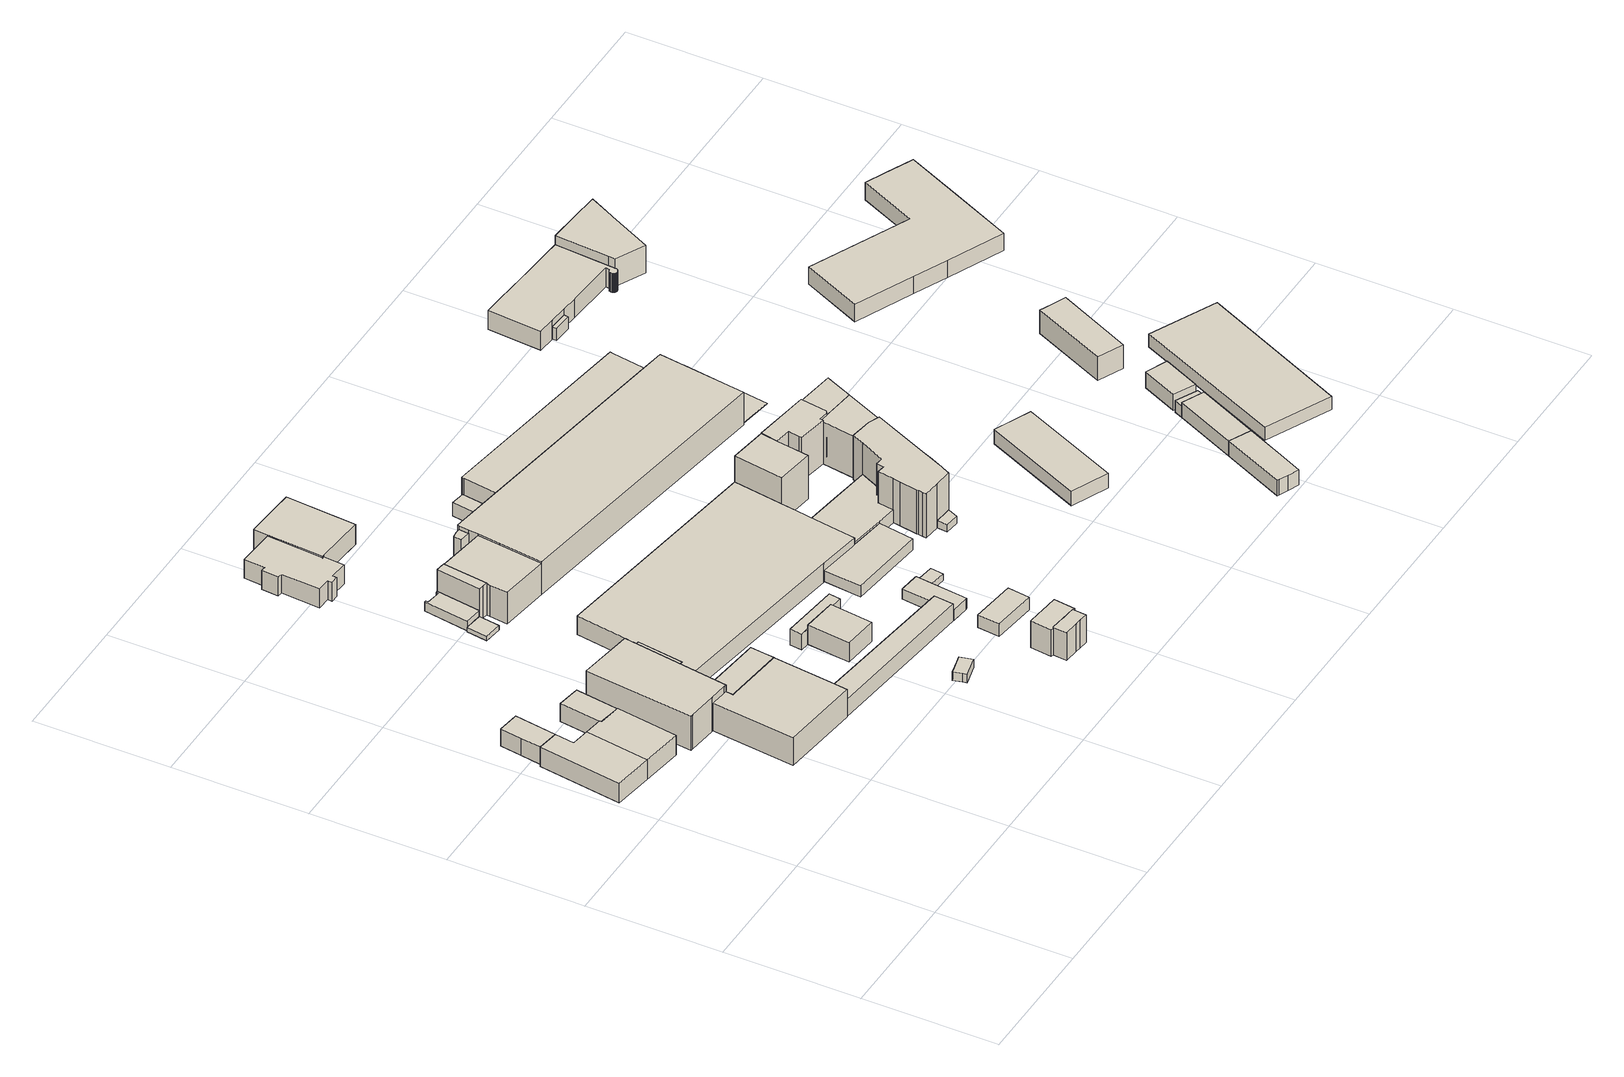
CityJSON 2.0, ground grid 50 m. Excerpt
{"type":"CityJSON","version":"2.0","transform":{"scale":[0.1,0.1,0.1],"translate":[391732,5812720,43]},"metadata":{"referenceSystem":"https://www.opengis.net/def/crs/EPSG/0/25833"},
"CityObjects":{
"building1":{"type":"Building","attributes":{"Gemeindeschluessel":"11000007","function":"31001_2111"},"address":[{"country":"Germany","locality":"Berlin","thoroughfareNumber":"20","thoroughfareName":"Industriestraße"}],"children":["building1-1","building1-2"]},
"building1-1":{"type":"BuildingPart","attributes":{"BezugspunktDach":"2200","measuredHeight":7.08,"storeysAboveGround":2},"parents":["building1"],"geometry":[{"type":"Solid","lod":"1","boundaries":[[[[0,1,2,3,4]],[[5,6,7,8,9]],[[5,9,4,3]],[[6,5,3,2]],[[7,6,2,1]],[[8,7,1,0]],[[8,0,4,9]]]]}]},
"building1-2":{"type":"BuildingPart","attributes":{"BezugspunktDach":"2200","measuredHeight":7.92,"storeysAboveGround":2},"parents":["building1"],"geometry":[{"type":"MultiSurface","lod":"1","boundaries":[[[10,11,12,13,14,15]],[[16,17,18,19,20,21]],[[16,21,15,14]],[[0,4,14,13]],[[17,16,22,9,8,23]],[[18,17,13,12]],[[19,18,12,11]],[[20,19,11,10]],[[21,20,10,15]],[[23,8,9,22,4,0]]]}]},
"building2":{"type":"Building","attributes":{"Gemeindeschluessel":"11000007","function":"31001_2111"},"address":[{"country":"Germany","locality":"Berlin","thoroughfareNumber":"21","thoroughfareName":"Industriestraße"}],"children":["building2-1","building2-2"]},
"building2-1":{"type":"BuildingPart","attributes":{"BezugspunktDach":"2200","measuredHeight":7.37,"storeysAboveGround":2},"parents":["building2"],"geometry":[{"type":"Solid","lod":"1","boundaries":[[[[24,25,26,27,28]],[[29,30,31,32,33]],[[30,29,27,26]],[[31,30,26,25]],[[32,31,25,24]],[[29,33,28,27]],[[33,32,24,28]]]]}]},
"building2-2":{"type":"BuildingPart","attributes":{"BezugspunktDach":"2200","measuredHeight":8.04,"storeysAboveGround":2},"parents":["building2"],"geometry":[{"type":"MultiSurface","lod":"1","boundaries":[[[34,35,36,37,11,10]],[[19,38,39,40,41,20]],[[19,20,10,11]],[[38,19,11,37]],[[28,27,42,37,36]],[[39,38,29,33,43]],[[24,28,36,35]],[[40,39,33,32,44]],[[41,40,35,34]],[[20,41,34,10]],[[43,33,29,42,27,28]],[[44,32,33,28,24]]]}]},
"building3":{"type":"Building","attributes":{"Gemeindeschluessel":"11000007","BezugspunktDach":"2200","function":"31001_2143","measuredHeight":14.27,"storeysAboveGround":1},"address":[{"country":"Germany","locality":"Berlin","thoroughfareNumber":"22 (1)","thoroughfareName":"Industriestraße"}],"geometry":[{"type":"Solid","lod":"1","boundaries":[[[[45,46,47,48,49,50,51,52,53]],[[54,55,56,57,58,59,60,61,62]],[[54,62,53,52]],[[55,54,52,51]],[[56,55,51,50]],[[57,56,50,49]],[[58,57,49,48]],[[59,58,48,47]],[[60,59,47,46]],[[61,60,46,45]],[[62,61,45,53]]]]}]},
"building4":{"type":"Building","attributes":{"Gemeindeschluessel":"11000007","BezugspunktDach":"2200","function":"31001_2140","measuredHeight":11.25,"storeysAboveGround":1},"address":[{"country":"Germany","locality":"Berlin","thoroughfareNumber":"25A (2)","thoroughfareName":"Gottlieb-Dunkel-Straße"}],"geometry":[{"type":"Solid","lod":"1","boundaries":[[[[63,64,65,66,67,68,69,70,71,72]],[[73,74,75,76,77,78,79,80,81,82]],[[73,82,72,71]],[[74,73,71,70]],[[75,74,70,69]],[[76,75,69,68]],[[77,76,68,67]],[[78,77,67,66]],[[79,78,66,65]],[[80,79,65,64]],[[81,80,64,63]],[[82,81,63,72]]]]}]},
"building5":{"type":"Building","attributes":{"Gemeindeschluessel":"11000007","BezugspunktDach":"2200","function":"51009_1610","measuredHeight":11.51,"storeysAboveGround":0},"address":[{"country":"Germany","locality":"Berlin"}],"geometry":[{"type":"Solid","lod":"1","boundaries":[[[[83,84,85,86,87,88,89,90,91]],[[92,93,94,95,96,97,98,99,100]],[[92,100,91,90]],[[93,92,90,89]],[[94,93,89,88]],[[95,94,88,87]],[[96,95,87,86]],[[97,96,86,85]],[[98,97,85,84]],[[99,98,84,83]],[[100,99,83,91]]]]}]},
"building6":{"type":"Building","attributes":{"Gemeindeschluessel":"11000007","BezugspunktDach":"2200","function":"51009_1610","measuredHeight":7.62,"storeysAboveGround":0},"address":[{"country":"Germany","locality":"Berlin"}],"geometry":[{"type":"Solid","lod":"1","boundaries":[[[[101,102,103,104]],[[105,106,107,108]],[[105,108,104,103]],[[106,105,103,102]],[[107,106,102,101]],[[108,107,101,104]]]]}]},
"building7":{"type":"Building","attributes":{"Gemeindeschluessel":"11000007","BezugspunktDach":"2200","function":"31001_2142","measuredHeight":5.44,"storeysAboveGround":1},"address":[{"country":"Germany","locality":"Berlin","thoroughfareNumber":"25A (3)","thoroughfareName":"Gottlieb-Dunkel-Straße"}],"geometry":[{"type":"Solid","lod":"1","boundaries":[[[[109,110,111,112,113,114]],[[115,116,117,118,119,120]],[[115,120,114,113]],[[116,115,113,112]],[[117,116,112,111]],[[118,117,111,110]],[[119,118,110,109]],[[120,119,109,114]]]]}]},
"building8":{"type":"Building","attributes":{"Gemeindeschluessel":"11000007","BezugspunktDach":"2200","function":"51009_1610","measuredHeight":1.73,"storeysAboveGround":0},"address":[{"country":"Germany","locality":"Berlin"}],"geometry":[{"type":"Solid","lod":"1","boundaries":[[[[121,122,123,124]],[[125,126,127,128]],[[125,128,124,123]],[[126,125,123,122]],[[127,126,122,121]],[[128,127,121,124]]]]}]},
"building9":{"type":"Building","attributes":{"Gemeindeschluessel":"11000007","BezugspunktDach":"2200","function":"31001_2612","measuredHeight":3.4,"storeysAboveGround":1},"address":[{"country":"Germany","locality":"Berlin","thoroughfareNumber":"27 (2)","thoroughfareName":"Gottlieb-Dunkel-Straße"}],"geometry":[{"type":"Solid","lod":"1","boundaries":[[[[129,130,131,132,133,134]],[[135,136,137,138,139,140]],[[135,140,134,133]],[[136,135,133,132]],[[137,136,132,131]],[[138,137,131,130]],[[139,138,130,129]],[[140,139,129,134]]]]}]},
"building10":{"type":"Building","attributes":{"Gemeindeschluessel":"11000007","BezugspunktDach":"2200","function":"51009_1610","measuredHeight":6.89,"storeysAboveGround":0},"address":[{"country":"Germany","locality":"Berlin"}],"geometry":[{"type":"Solid","lod":"1","boundaries":[[[[141,142,143,144,145]],[[146,147,148,149,150]],[[146,150,145,144]],[[147,146,144,143]],[[148,147,143,142]],[[149,148,142,141]],[[150,149,141,145]]]]}]},
"building11":{"type":"Building","attributes":{"Gemeindeschluessel":"11000007","BezugspunktDach":"2200","function":"31001_2020","measuredHeight":7.71,"storeysAboveGround":2},"address":[{"country":"Germany","locality":"Berlin","thoroughfareNumber":"30 (1)","thoroughfareName":"Industriestraße"}],"geometry":[{"type":"Solid","lod":"1","boundaries":[[[[151,152,153,154,155,156,157,158,159,160,161,162,163,164]],[[165,166,167,168,169,170,171,172,173,174,175,176,177,178]],[[165,178,164,163]],[[166,165,163,162]],[[167,166,162,161]],[[168,167,161,160]],[[169,168,160,159]],[[170,169,159,158]],[[171,170,158,157]],[[172,171,157,156]],[[173,172,156,155]],[[174,173,155,154]],[[175,174,154,153]],[[176,175,153,152]],[[177,176,152,151]],[[178,177,151,164]]]]}]},
"building12":{"type":"Building","attributes":{"Gemeindeschluessel":"11000007","function":"31001_2100"},"address":[{"country":"Germany","locality":"Berlin","thoroughfareNumber":"25A (4)","thoroughfareName":"Gottlieb-Dunkel-Straße"}],"children":["building12-1","building12-2"]},
"building12-1":{"type":"BuildingPart","attributes":{"BezugspunktDach":"2200","measuredHeight":7.72,"storeysAboveGround":1},"parents":["building12"],"geometry":[{"type":"MultiSurface","lod":"1","boundaries":[[[179,180,181,182]],[[183,184,185,186]],[[183,186,182,181]],[[187,188,181,180]],[[185,184,180,179]],[[186,185,179,182]],[[184,189,183,188,187]]]}]},
"building12-2":{"type":"BuildingPart","attributes":{"BezugspunktDach":"2200","measuredHeight":6.8,"storeysAboveGround":1},"parents":["building12"],"geometry":[{"type":"MultiSurface","lod":"1","boundaries":[[[187,190,191,192,193]],[[194,195,196,184,197]],[[194,197,193,192]],[[195,194,192,191]],[[196,195,191,190]],[[184,196,190,187]],[[197,183,188,193]],[[184,187,188,183]]]}]},
"building13":{"type":"Building","attributes":{"name":"Tempelhofer Forum","Gemeindeschluessel":"11000007","function":"31001_3060"},"address":[{"country":"Germany","locality":"Berlin","thoroughfareNumber":"26","thoroughfareName":"Gottlieb-Dunkel-Straße"}],"children":["building13-1","building13-2"]},
"building13-1":{"type":"BuildingPart","attributes":{"BezugspunktDach":"2200","measuredHeight":13.38,"storeysAboveGround":2},"parents":["building13"],"geometry":[{"type":"MultiSurface","lod":"1","boundaries":[[[198,199,200,201,202,203,204,205,206,207]],[[208,209,210,211,212,213,214,215,216,217]],[[208,217,207,206]],[[209,208,206,205]],[[210,209,205,204]],[[211,210,204,203]],[[212,211,203,202]],[[213,212,202,201]],[[214,200,218,219]],[[217,216,198,207]],[[214,213,201,200]],[[220,215,221,219,218,199]],[[216,215,199,198]]]}]},
"building13-2":{"type":"BuildingPart","attributes":{"BezugspunktDach":"2200","measuredHeight":13.44,"storeysAboveGround":2},"parents":["building13"],"geometry":[{"type":"MultiSurface","lod":"1","boundaries":[[[222,223,224,225,226,227,228,229]],[[216,215,219,213,230,231,232,233]],[[216,233,229,228]],[[199,198,228,227]],[[218,199,227,226]],[[234,201,200,214,219,226,225]],[[230,213,225,224]],[[231,230,224,223]],[[232,231,223,222]],[[233,232,222,229]],[[215,216,198,199]],[[219,215,199,218]],[[213,214,200,201,234]]]}]},
"building14":{"type":"Building","attributes":{"Gemeindeschluessel":"11000007","BezugspunktDach":"2200","function":"31001_2143","measuredHeight":8.09,"storeysAboveGround":2},"address":[{"country":"Germany","locality":"Berlin","thoroughfareNumber":"22 (1)","thoroughfareName":"Gottlieb-Dunkel-Straße"}],"geometry":[{"type":"Solid","lod":"1","boundaries":[[[[235,236,237,238,239,240]],[[241,242,243,244,245,246]],[[241,246,240,239]],[[242,241,239,238]],[[243,242,238,237]],[[244,243,237,236]],[[245,244,236,235]],[[246,245,235,240]]]]}]},
"building15":{"type":"Building","attributes":{"Gemeindeschluessel":"11000007","BezugspunktDach":"2200","function":"31001_2120","measuredHeight":11.28,"storeysAboveGround":1},"address":[{"country":"Germany","locality":"Berlin","thoroughfareNumber":"22, 23, 24","thoroughfareName":"Industriestraße"}],"geometry":[{"type":"Solid","lod":"1","boundaries":[[[[247,248,249,250,251,252,253,254,255,256,257]],[[258,259,260,261,262,263,264,265,266,267,268]],[[258,268,257,256]],[[259,258,256,255]],[[260,259,255,254]],[[261,260,254,253]],[[262,261,253,252]],[[263,262,252,251]],[[264,263,251,250]],[[265,264,250,249]],[[266,265,249,248]],[[267,266,248,247]],[[268,267,247,257]]]]}]},
"building16":{"type":"Building","attributes":{"Gemeindeschluessel":"11000007","BezugspunktDach":"2200","function":"31001_2463","measuredHeight":5.08,"storeysAboveGround":1},"address":[{"country":"Germany","locality":"Berlin","thoroughfareNumber":"26 (1)","thoroughfareName":"Gottlieb-Dunkel-Straße"}],"geometry":[{"type":"Solid","lod":"1","boundaries":[[[[269,270,271,272]],[[273,274,275,276]],[[273,276,272,271]],[[274,273,271,270]],[[275,274,270,269]],[[276,275,269,272]]]]}]},
"building17":{"type":"Building","attributes":{"Gemeindeschluessel":"11000007","BezugspunktDach":"2200","function":"31001_2463","measuredHeight":4.26,"storeysAboveGround":1},"address":[{"country":"Germany","locality":"Berlin","thoroughfareNumber":"25A (1)","thoroughfareName":"Gottlieb-Dunkel-Straße"}],"geometry":[{"type":"Solid","lod":"1","boundaries":[[[[277,278,279,280,281,282,283,284,285]],[[147,286,287,288,289,290,291,292,148]],[[147,148,285,284]],[[286,147,284,283]],[[287,286,283,282]],[[288,287,282,281]],[[289,288,281,280]],[[290,289,280,279]],[[291,290,279,278]],[[292,291,278,277]],[[148,292,277,285]]]]}]},
"building18":{"type":"Building","attributes":{"Gemeindeschluessel":"11000007","BezugspunktDach":"2200","function":"31001_2020","measuredHeight":2.67,"storeysAboveGround":1},"address":[{"country":"Germany","locality":"Berlin","thoroughfareNumber":"25A","thoroughfareName":"Gottlieb-Dunkel-Straße"}],"geometry":[{"type":"Solid","lod":"1","boundaries":[[[[293,294,295,296]],[[297,298,299,300]],[[297,300,296,295]],[[298,297,295,294]],[[299,298,294,293]],[[300,299,293,296]]]]}]},
"building19":{"type":"Building","attributes":{"Gemeindeschluessel":"11000007","BezugspunktDach":"2200","function":"51009_1610","measuredHeight":5.39,"storeysAboveGround":0},"address":[{"country":"Germany","locality":"Berlin"}],"geometry":[{"type":"Solid","lod":"1","boundaries":[[[[301,302,303,304]],[[305,306,307,308]],[[305,308,304,303]],[[306,305,303,302]],[[307,306,302,301]],[[308,307,301,304]]]]}]},
"building20":{"type":"Building","attributes":{"Gemeindeschluessel":"11000007","BezugspunktDach":"2200","function":"51009_1610","measuredHeight":4.53,"storeysAboveGround":0},"address":[{"country":"Germany","locality":"Berlin"}],"geometry":[{"type":"Solid","lod":"1","boundaries":[[[[309,310,311,312,313]],[[314,315,316,317,318]],[[314,318,313,312]],[[315,314,312,311]],[[316,315,311,310]],[[317,316,310,309]],[[318,317,309,313]]]]}]},
"building21":{"type":"Building","attributes":{"Gemeindeschluessel":"11000007","function":"31001_2120"},"address":[{"country":"Germany","locality":"Berlin","thoroughfareNumber":"27 (1)","thoroughfareName":"Industriestraße"}],"children":["building21-1","building21-2","building21-3","building21-4","building21-5"]},
"building21-1":{"type":"BuildingPart","attributes":{"BezugspunktDach":"2200","measuredHeight":14.86,"storeysAboveGround":2},"parents":["building21"],"geometry":[{"type":"MultiSurface","lod":"1","boundaries":[[[319,320,321,322,323,324,325,326,327,328,329]],[[330,331,332,333,334,335,336,337,338,339,340]],[[341,342,340,329,328]],[[331,343,341,330,328,327]],[[332,331,327,326]],[[333,344,345,326,325]],[[334,333,325,324]],[[335,334,324,323]],[[336,335,323,322]],[[337,336,322,321]],[[338,337,321,320]],[[339,338,320,319]],[[340,339,319,329]],[[330,340,342,341]],[[330,341,343,331]],[[332,345,344,333]]]}]},
"building21-2":{"type":"BuildingPart","attributes":{"BezugspunktDach":"2200","measuredHeight":13.24,"storeysAboveGround":2},"parents":["building21"],"geometry":[{"type":"MultiSurface","lod":"1","boundaries":[[[346,347,348,349,350,351]],[[352,353,354,355,356,357]],[[358,359,360,351,350]],[[352,357,361,362]],[[353,352,350,349]],[[354,353,349,348]],[[355,363,364,348,347]],[[356,355,347,346]],[[357,356,346,351]],[[365,362,361,360,359,358]],[[354,364,363,355]]]}]},
"building21-3":{"type":"BuildingPart","attributes":{"BezugspunktDach":"2200","measuredHeight":11.77,"storeysAboveGround":2},"parents":["building21"],"geometry":[{"type":"Solid","lod":"1","boundaries":[[[[345,344,366,367,368]],[[369,370,333,332,371]],[[369,371,368,367]],[[370,369,367,366]],[[333,370,366,344]],[[371,332,345,368]],[[332,333,344,345]]]]}]},
"building21-4":{"type":"BuildingPart","attributes":{"BezugspunktDach":"2200","measuredHeight":3.69,"storeysAboveGround":2},"parents":["building21"],"geometry":[{"type":"MultiSurface","lod":"1","boundaries":[[[372,359,358,373,374,375,376,377,378]],[[379,380,381,382,383,362,361,384,385]],[[379,385,378,377]],[[380,379,377,376]],[[381,380,376,375]],[[382,381,375,374]],[[383,382,374,373]],[[362,383,373,358]],[[384,361,359,372]],[[385,384,372,378]],[[386,361,362,358,359]]]}]},
"building21-5":{"type":"BuildingPart","attributes":{"BezugspunktDach":"2200","measuredHeight":12.84,"storeysAboveGround":2},"parents":["building21"],"geometry":[{"type":"MultiSurface","lod":"1","boundaries":[[[342,343,364,363,387,388]],[[389,355,354,331,340,390]],[[389,390,388,387]],[[355,389,387,363]],[[331,354,364,343]],[[390,340,342,388]],[[354,355,363,364]],[[340,330,341,342]],[[343,341,330,331,391]]]}]},
"building22":{"type":"Building","attributes":{"Gemeindeschluessel":"11000007","BezugspunktDach":"2200","function":"31001_2120","measuredHeight":5.33,"storeysAboveGround":1},"address":[{"country":"Germany","locality":"Berlin","thoroughfareNumber":"24 (1)","thoroughfareName":"Gottlieb-Dunkel-Straße"}],"geometry":[{"type":"Solid","lod":"1","boundaries":[[[[392,393,394,395,396,397,398,399,400,401,402]],[[403,404,405,406,407,408,409,410,411,412,413]],[[403,413,402,401]],[[404,403,401,400]],[[405,404,400,399]],[[406,405,399,398]],[[407,406,398,397]],[[408,407,397,396]],[[409,408,396,395]],[[410,409,395,394]],[[411,410,394,393]],[[412,411,393,392]],[[413,412,392,402]]]]}]},
"building23":{"type":"Building","attributes":{"Gemeindeschluessel":"11000007","BezugspunktDach":"2200","function":"31001_2523","measuredHeight":3.47,"storeysAboveGround":1},"address":[{"country":"Germany","locality":"Berlin","thoroughfareNumber":"25A (5)","thoroughfareName":"Gottlieb-Dunkel-Straße"}],"geometry":[{"type":"Solid","lod":"1","boundaries":[[[[414,415,416,417,418]],[[419,420,421,422,423]],[[419,423,418,417]],[[420,419,417,416]],[[421,420,416,415]],[[422,421,415,414]],[[423,422,414,418]]]]}]},
"building24":{"type":"Building","attributes":{"Gemeindeschluessel":"11000007","BezugspunktDach":"2200","function":"31001_1010","measuredHeight":17.68,"storeysAboveGround":4},"address":[{"country":"Germany","locality":"Berlin","thoroughfareNumber":"25","thoroughfareName":"Industriestraße"}],"geometry":[{"type":"Solid","lod":"1","boundaries":[[[[424,425,426,427,428,429]],[[430,431,432,433,434,435]],[[430,435,429,428]],[[431,430,428,427]],[[432,431,427,426]],[[433,432,426,425]],[[434,433,425,424]],[[435,434,424,429]]]]}]},
"building25":{"type":"Building","attributes":{"Gemeindeschluessel":"11000007","BezugspunktDach":"2200","function":"31001_2111","measuredHeight":18.05,"storeysAboveGround":4},"address":[{"country":"Germany","locality":"Berlin","thoroughfareNumber":"24, 25","thoroughfareName":"Gottlieb-Dunkel-Straße"}],"geometry":[{"type":"Solid","lod":"1","boundaries":[[[[436,437,438,439,440,441,442,443,444,445,446,447,448,449,450,451,452,453,454,455,456,457,458]],[[459,460,461,462,463,464,465,466,467,468,469,470,471,472,473,474,475,476,477,478,479,480,481]],[[459,481,458,457]],[[460,459,457,456]],[[461,460,456,455]],[[462,461,455,454]],[[463,462,454,453]],[[464,463,453,452]],[[465,464,452,451]],[[466,465,451,450]],[[467,466,450,449]],[[468,467,449,448]],[[469,468,448,447]],[[470,469,447,446]],[[471,470,446,445]],[[472,471,445,444]],[[473,472,444,443]],[[474,473,443,442]],[[475,474,442,441]],[[476,475,441,440]],[[477,476,440,439]],[[478,477,439,438]],[[479,478,438,437]],[[480,479,437,436]],[[481,480,436,458]]]]}]},
"building26":{"type":"Building","attributes":{"Gemeindeschluessel":"11000007","BezugspunktDach":"2200","function":"31001_2111","measuredHeight":12.39,"storeysAboveGround":2},"address":[{"country":"Germany","locality":"Berlin","thoroughfareNumber":"27 (2)","thoroughfareName":"Industriestraße"}],"geometry":[{"type":"Solid","lod":"1","boundaries":[[[[482,483,484,485,486,487,488,489,490]],[[491,492,493,494,495,496,497,498,499]],[[491,499,490,489]],[[492,491,489,488]],[[493,492,488,487]],[[494,493,487,486]],[[495,494,486,485]],[[496,495,485,484]],[[497,496,484,483]],[[498,497,483,482]],[[499,498,482,490]]]]}]},
"building27":{"type":"Building","attributes":{"Gemeindeschluessel":"11000007","function":"31001_1010"},"address":[{"country":"Germany","locality":"Berlin","thoroughfareNumber":"26","thoroughfareName":"Industriestraße"}],"children":["building27-1","building27-2"]},
"building27-1":{"type":"BuildingPart","attributes":{"BezugspunktDach":"2200","measuredHeight":17.86,"storeysAboveGround":4},"parents":["building27"],"geometry":[{"type":"MultiSurface","lod":"1","boundaries":[[[500,501,502,503,504,505,506,507,508,509]],[[510,511,512,513,514,515,516,517,518,519]],[[510,519,509,508]],[[511,510,508,507]],[[512,511,507,506]],[[513,512,506,505]],[[514,513,505,504]],[[515,514,504,503]],[[516,515,503,502]],[[517,516,502,501]],[[520,521,522,501,500]],[[518,517,518,523]],[[524,520,518,519,518,500,509]],[[523,518,517,522,521,520]],[[519,518,520,524]]]}]},
"building27-2":{"type":"BuildingPart","attributes":{"BezugspunktDach":"2200","measuredHeight":8.53,"storeysAboveGround":4},"parents":["building27"],"geometry":[{"type":"Solid","lod":"1","boundaries":[[[[521,520,524,525]],[[519,518,517,526]],[[519,526,525,524]],[[526,517,521,525]],[[518,519,524,520]],[[517,518,520,521]]]]}]},
"building28":{"type":"Building","attributes":{"Gemeindeschluessel":"11000007","function":"31001_1010"},"address":[{"country":"Germany","locality":"Berlin","thoroughfareNumber":"23","thoroughfareName":"Gottlieb-Dunkel-Straße"}],"children":["building28-1","building28-2"]},
"building28-1":{"type":"BuildingPart","attributes":{"BezugspunktDach":"2200","measuredHeight":18.03,"storeysAboveGround":4},"parents":["building28"],"geometry":[{"type":"Solid","lod":"1","boundaries":[[[[527,528,529,530,531,532,533,534,535,536,537]],[[515,514,513,538,539,540,541,542,543,544,545]],[[515,545,537,536]],[[514,515,536,535]],[[513,514,535,534]],[[541,540,531,530]],[[542,541,530,529]],[[543,542,529,528]],[[544,543,528,527]],[[545,544,527,537]],[[538,513,534,533]],[[539,538,533,532]],[[540,539,532,531]]]]}]},
"building28-2":{"type":"BuildingPart","attributes":{"BezugspunktDach":"2200","measuredHeight":18.06,"storeysAboveGround":4},"parents":["building28"],"geometry":[{"type":"MultiSurface","lod":"1","boundaries":[[[531,546,547,548,549,550,551,552,534]],[[512,553,554,511,555,556,557,540,513]],[[512,513,534,552]],[[553,512,552,551]],[[554,553,551,550]],[[511,554,550,549]],[[555,511,549,548]],[[556,555,548,547]],[[557,556,547,546]],[[540,557,546,531]],[[513,534,533,532,531,534]],[[538,533,534,513]],[[538,539,532,533]],[[539,540,531,532]]]}]},
"building29":{"type":"Building","attributes":{"Gemeindeschluessel":"11000007","BezugspunktDach":"2200","function":"31001_2143","measuredHeight":6.61,"storeysAboveGround":1},"address":[{"country":"Germany","locality":"Berlin","thoroughfareNumber":"33 (1)","thoroughfareName":"Gottlieb-Dunkel-Straße"}],"geometry":[{"type":"Solid","lod":"1","boundaries":[[[[558,559,560,561,562]],[[563,564,565,566,567]],[[563,567,562,561]],[[564,563,561,560]],[[565,564,560,559]],[[566,565,559,558]],[[567,566,558,562]]]]}]},
"building30":{"type":"Building","attributes":{"Gemeindeschluessel":"11000007","BezugspunktDach":"2200","function":"31001_2020","measuredHeight":0.315,"storeysAboveGround":2},"address":[{"country":"Germany","locality":"Berlin","thoroughfareNumber":"27, 28, 29","thoroughfareName":"Industriestraße"}],"geometry":[{"type":"Solid","lod":"1","boundaries":[[[[568,569,570,571]],[[572,573,574,575]],[[572,575,571,570]],[[573,572,570,569]],[[574,573,569,568]],[[575,574,568,571]]]]}]},
"building31":{"type":"Building","attributes":{"Gemeindeschluessel":"11000007","BezugspunktDach":"2200","function":"31001_2111","measuredHeight":7.65,"storeysAboveGround":1},"address":[{"country":"Germany","locality":"Berlin","thoroughfareNumber":"33 (8)","thoroughfareName":"Gottlieb-Dunkel-Straße"}],"geometry":[{"type":"Solid","lod":"1","boundaries":[[[[576,577,578,579,580,581,582,583]],[[584,585,586,587,588,589,590,591]],[[584,591,583,582]],[[585,584,582,581]],[[586,585,581,580]],[[587,586,580,579]],[[588,587,579,578]],[[589,588,578,577]],[[590,589,577,576]],[[591,590,576,583]]]]}]},
"building32":{"type":"Building","attributes":{"Gemeindeschluessel":"11000007","BezugspunktDach":"2200","function":"31001_2111","measuredHeight":7.64,"storeysAboveGround":1},"address":[{"country":"Germany","locality":"Berlin","thoroughfareNumber":"33 (7)","thoroughfareName":"Gottlieb-Dunkel-Straße"}],"geometry":[{"type":"Solid","lod":"1","boundaries":[[[[579,592,593,582]],[[594,595,587,584]],[[594,584,582,593]],[[595,594,593,592]],[[587,595,592,579]],[[584,587,579,582]]]]}]},
"building33":{"type":"Building","attributes":{"Gemeindeschluessel":"11000007","BezugspunktDach":"2200","function":"51009_1610","measuredHeight":5.03,"storeysAboveGround":0},"address":[{"country":"Germany","locality":"Berlin"}],"geometry":[{"type":"Solid","lod":"1","boundaries":[[[[596,597,598,599]],[[600,601,602,603]],[[600,603,599,598]],[[601,600,598,597]],[[602,601,597,596]],[[603,602,596,599]]]]}]},
"building34":{"type":"Building","attributes":{"Gemeindeschluessel":"11000007","BezugspunktDach":"2200","function":"31001_2143","measuredHeight":4.73,"storeysAboveGround":1},"address":[{"country":"Germany","locality":"Berlin","thoroughfareNumber":"33 (6)","thoroughfareName":"Gottlieb-Dunkel-Straße"}],"geometry":[{"type":"Solid","lod":"1","boundaries":[[[[604,605,606,607]],[[608,609,595,594]],[[608,594,607,606]],[[609,608,606,605]],[[595,609,605,604]],[[594,595,604,607]]]]}]},
"building35":{"type":"Building","attributes":{"Gemeindeschluessel":"11000007","BezugspunktDach":"2200","function":"51009_1610","measuredHeight":5.26,"storeysAboveGround":0},"address":[{"country":"Germany","locality":"Berlin"}],"geometry":[{"type":"Solid","lod":"1","boundaries":[[[[610,611,612,613]],[[614,615,616,617]],[[614,617,613,612]],[[615,614,612,611]],[[616,615,611,610]],[[617,616,610,613]]]]}]},
"building36":{"type":"Building","attributes":{"Gemeindeschluessel":"11000007","BezugspunktDach":"2200","function":"31001_2100","measuredHeight":6.48,"storeysAboveGround":2},"address":[{"country":"Germany","locality":"Berlin","thoroughfareNumber":"33, 34, 35, 36, 37, 38, 39, 40","thoroughfareName":"Gottlieb-Dunkel-Straße"}],"geometry":[{"type":"Solid","lod":"1","boundaries":[[[[618,619,620,621]],[[622,623,624,625]],[[622,625,621,620]],[[623,622,620,619]],[[624,623,619,618]],[[625,624,618,621]]]]}]},
"building37":{"type":"Building","attributes":{"name":"Haus 9","Gemeindeschluessel":"11000007","function":"31001_2100"},"address":[{"country":"Germany","locality":"Berlin","thoroughfareNumber":"22","thoroughfareName":"Gottlieb-Dunkel-Straße"}],"children":["building37-1","building37-2"]},
"building37-1":{"type":"BuildingPart","attributes":{"BezugspunktDach":"2200","measuredHeight":11.16,"storeysAboveGround":3},"parents":["building37"],"geometry":[{"type":"MultiSurface","lod":"1","boundaries":[[[626,627,628,629,630,631,632]],[[633,634,635,636,637,638,639]],[[633,640,641,632,631]],[[634,642,640,631,630]],[[635,634,630,629]],[[636,635,629,628]],[[637,636,628,627]],[[638,637,627,626]],[[639,638,626,632]],[[639,641,640,633]],[[633,640,642,634]]]}]},
"building37-2":{"type":"BuildingPart","attributes":{"BezugspunktDach":"2200","measuredHeight":7.72,"storeysAboveGround":3},"parents":["building37"],"geometry":[{"type":"MultiSurface","lod":"1","boundaries":[[[643,644,645,646,647,648,649,650,651,652,653,654,655,656,657,658,659,660,661,662,663,664,665,666,641,640,642,667,668,669,670,671,672,673]],[[674,675,676,677,678,679,680,681,682,683,684,685,686,687,688,689,690,691,692,693,694,695,696,697,698,699,700,701,702,703,704,705,706,707]],[[674,707,673,672]],[[675,674,672,671]],[[676,675,671,670]],[[677,676,670,669]],[[678,677,669,668]],[[679,678,668,667]],[[680,679,667,642]],[[681,680,642,634,633]],[[682,681,633,639]],[[683,682,641,666]],[[684,683,666,665]],[[685,684,665,664]],[[686,685,664,663]],[[687,686,663,662]],[[688,687,662,661]],[[689,688,661,660]],[[690,689,660,659]],[[691,690,659,658]],[[692,691,658,657]],[[693,692,657,656]],[[694,693,656,655]],[[695,694,655,654]],[[696,695,654,653]],[[697,696,653,652]],[[698,697,652,651]],[[699,698,651,650]],[[700,699,650,649]],[[701,700,649,648]],[[702,701,648,647]],[[703,702,647,646]],[[704,703,646,645]],[[705,704,645,644]],[[706,705,644,643]],[[707,706,643,673]],[[708,633,634,642,640]],[[639,633,709,640,641]]]}]},
"building38":{"type":"Building","attributes":{"Gemeindeschluessel":"11000007","BezugspunktDach":"2200","function":"31001_2143","measuredHeight":5.24,"storeysAboveGround":1},"address":[{"country":"Germany","locality":"Berlin","thoroughfareNumber":"40A (9)","thoroughfareName":"Gottlieb-Dunkel-Straße"}],"geometry":[{"type":"Solid","lod":"1","boundaries":[[[[710,711,712,713]],[[714,715,716,717]],[[714,717,713,712]],[[715,714,712,711]],[[716,715,711,710]],[[717,716,710,713]]]]}]},
"building39":{"type":"Building","attributes":{"Gemeindeschluessel":"11000007","BezugspunktDach":"2200","function":"51009_1610","measuredHeight":4.46,"storeysAboveGround":0},"address":[{"country":"Germany","locality":"Berlin"}],"geometry":[{"type":"Solid","lod":"1","boundaries":[[[[718,719,720,721]],[[722,723,724,725]],[[722,725,721,720]],[[723,722,720,719]],[[724,723,719,718]],[[725,724,718,721]]]]}]},
"building40":{"type":"Building","attributes":{"Gemeindeschluessel":"11000007","BezugspunktDach":"2200","function":"31001_2120","measuredHeight":10.1,"storeysAboveGround":1},"address":[{"country":"Germany","locality":"Berlin","thoroughfareNumber":"33 (3)","thoroughfareName":"Gottlieb-Dunkel-Straße"}],"geometry":[{"type":"Solid","lod":"1","boundaries":[[[[726,727,728,729,730]],[[731,732,733,734,735]],[[731,735,730,729]],[[732,731,729,728]],[[733,732,728,727]],[[734,733,727,726]],[[735,734,726,730]]]]}]},
"building41":{"type":"Building","attributes":{"Gemeindeschluessel":"11000007","BezugspunktDach":"2200","function":"31001_2120","measuredHeight":7.04,"storeysAboveGround":2},"address":[{"country":"Germany","locality":"Berlin","thoroughfareNumber":"41","thoroughfareName":"Gottlieb-Dunkel-Straße"}],"geometry":[{"type":"Solid","lod":"1","boundaries":[[[[736,737,738,739,740,741,742,743,744,745]],[[746,747,748,749,750,751,752,753,754,755]],[[746,755,745,744]],[[747,746,744,743]],[[748,747,743,742]],[[749,748,742,741]],[[750,749,741,740]],[[751,750,740,739]],[[752,751,739,738]],[[753,752,738,737]],[[754,753,737,736]],[[755,754,736,745]]]]}]}
},
"vertices":[
[130,1444,100],[153,1600,100],[73,1611,100],[61,1530,100],[50,1456,100],[61,1530,30],[73,1611,30],[153,1600,30],[130,1444,30],[50,1456,30],
[153,1124,101],[188,1362,101],[119,1372,101],[130,1444,101],[50,1456,101],[5,1146,101],[50,1456,21],[130,1444,21],[119,1372,21],[188,1362,21],[153,1124,21],[5,1146,21],[50,1456,93],[130,1444,43],
[341,1332,98],[364,1493,98],[279,1506,98],[257,1352,98],[256,1345,98],[257,1352,25],[279,1506,25],[364,1493,25],[341,1332,25],[256,1345,25],
[307,1102,101],[341,1332,101],[256,1345,101],[257,1352,101],[257,1352,21],[256,1345,21],[341,1332,21],[307,1102,21],[257,1352,52],[256,1345,82],[341,1332,49],
[353,1066,165],[463,1054,165],[529,1046,165],[538,1045,165],[596,1443,165],[581,1445,165],[407,1471,165],[392,1473,165],[344,1067,165],[392,1473,26],[407,1471,26],[581,1445,26],[596,1443,26],[538,1045,26],[529,1046,26],[463,1054,26],[353,1066,26],[344,1067,26],
[727,708,141],[737,787,141],[760,987,141],[760,990,141],[757,991,141],[543,1015,141],[546,1044,141],[538,1045,141],[463,1054,141],[427,743,141],[463,1054,29],[538,1045,29],[546,1044,29],[543,1015,29],[757,991,29],[760,990,29],[760,987,29],[737,787,29],[727,708,29],[427,743,29],
[543,1015,142],[757,991,142],[760,990,142],[765,1033,142],[770,1080,142],[547,1105,142],[542,1106,142],[535,1045,142],[531,1016,142],[535,1045,27],[542,1106,27],[547,1105,27],[770,1080,27],[765,1033,27],[760,990,27],[757,991,27],[543,1015,27],[531,1016,27],
[645,1261,102],[670,1433,102],[587,1445,102],[562,1272,102],[587,1445,26],[670,1433,26],[645,1261,26],[562,1272,26],
[760,990,84],[760,987,84],[811,981,84],[816,1028,84],[762,1034,84],[757,991,84],[762,1034,30],[816,1028,30],[811,981,30],[760,987,30],[760,990,30],[757,991,30],
[592,1896,49],[603,1973,49],[536,1982,49],[525,1905,49],[536,1982,31],[603,1973,31],[592,1896,31],[525,1905,31],
[1050,463,72],[1053,448,72],[1131,466,72],[1119,514,72],[1094,508,72],[1041,495,72],[1094,508,38],[1119,514,38],[1131,466,38],[1053,448,38],[1050,463,38],[1041,495,38],
[1318,640,100],[1318,641,100],[1326,713,100],[737,787,100],[727,708,100],[737,787,31],[1326,713,31],[1318,641,31],[1318,640,31],[727,708,31],
[428,2596,110],[418,2453,110],[468,2450,110],[467,2434,110],[496,2432,110],[497,2447,110],[564,2442,110],[570,2519,110],[564,2519,110],[579,2727,110],[439,2737,110],[433,2659,110],[415,2661,110],[410,2598,110],[415,2661,33],[433,2659,33],[439,2737,33],[579,2727,33],[564,2519,33],[570,2519,33],[564,2442,33],[497,2447,33],[496,2432,33],[467,2434,33],[468,2450,33],[418,2453,33],[428,2596,33],[410,2598,33],
[1103,820,109],[1122,979,109],[994,993,109],[975,834,109],[994,993,31],[1122,979,31],[1103,820,31],[975,834,31],[1122,979,95],[994,993,95],[1058,986,31],
[1176,973,95],[1182,1017,95],[964,1042,95],[959,997,95],[964,1042,31],[1182,1017,31],[1176,973,31],[959,997,31],
[1309,274,146],[1310,275,146],[1365,269,146],[1419,262,146],[1430,261,146],[1440,341,146],[1374,348,146],[1352,351,146],[1308,355,146],[1299,276,146],[1308,355,37],[1352,351,37],[1374,348,37],[1440,341,37],[1430,261,37],[1419,262,37],[1365,269,37],[1310,275,37],[1309,274,37],[1299,276,37],[1364,269,146],[1364,269,37],[1310,275,93],[1351,270,37],
[1359,217,150],[1382,215,150],[1414,211,150],[1419,262,150],[1364,269,150],[1310,275,150],[1309,274,150],[1304,223,150],[1414,211,37],[1382,215,37],[1359,217,37],[1304,223,37],[1419,262,92],
[570,2519,115],[758,2505,115],[778,2766,115],[583,2780,115],[579,2727,115],[564,2519,115],[579,2727,34],[583,2780,34],[778,2766,34],[758,2505,34],[570,2519,34],[564,2519,34],
[1303,1101,102],[1465,1077,102],[1472,1120,102],[1493,1259,102],[1501,1313,102],[1508,1364,102],[1536,1549,102],[695,1668,102],[660,1436,102],[659,1435,102],[626,1202,102],[659,1435,26],[660,1436,26],[695,1668,26],[1536,1549,26],[1508,1364,26],[1501,1313,26],[1493,1259,26],[1472,1120,26],[1465,1077,26],[1303,1101,26],[626,1202,26],
[1481,453,84],[1491,535,84],[1324,555,84],[1315,473,84],[1324,555,33],[1491,535,33],[1481,453,33],[1315,473,33],
[1322,640,73],[1390,632,73],[1394,632,73],[1416,828,73],[1412,828,73],[1344,836,73],[1340,837,73],[1326,713,73],[1318,641,73],[1340,837,31],[1344,836,31],[1412,828,31],[1416,828,31],[1394,632,31],[1390,632,31],[1322,640,31],
[1483,766,60],[1490,814,60],[1430,822,60],[1423,774,60],[1430,822,33],[1490,814,33],[1483,766,33],[1423,774,33],
[1067,2167,88],[1085,2293,88],[1033,2301,88],[1015,2174,88],[1033,2301,34],[1085,2293,34],[1067,2167,34],[1015,2174,34],
[1579,927,75],[1599,1058,75],[1465,1077,75],[1303,1101,75],[1287,960,75],[1303,1101,30],[1465,1077,30],[1599,1058,30],[1579,927,30],[1287,960,30],
[1886,1704,164],[1908,1868,164],[1930,2031,164],[1854,2042,164],[1066,2157,164],[856,2188,164],[855,2181,164],[851,2144,164],[846,2108,164],[836,2024,164],[816,1861,164],[836,2024,31],[846,2108,31],[851,2144,31],[855,2181,31],[856,2188,31],[1066,2157,31],[1854,2042,31],[1930,2031,31],[1908,1868,31],[1886,1704,31],[816,1861,31],[836,2024,159],[816,1861,159],[846,2108,159],[855,2181,149],[851,2144,149],
[623,1970,161],[641,1967,161],[662,2134,161],[646,2137,161],[629,2139,161],[605,1973,161],[629,2139,31],[646,2137,31],[662,2134,31],[641,1967,31],[623,1970,31],[605,1973,31],[629,2139,72],[605,1973,72],[605,1973,52],[605,1973,35],[629,2139,35],[641,1967,159],[662,2134,159],[629,2139,58],
[836,2183,149],[815,2180,149],[810,2150,149],[815,2180,31],[836,2183,31],[810,2150,31],
[603,1973,72],[622,2140,72],[621,2131,72],[565,2139,72],[567,2148,72],[561,2149,72],[536,1982,72],[561,2149,35],[567,2148,35],[565,2139,35],[621,2131,35],[622,2140,35],[603,1973,35],[536,1982,35],[605,1973,53],
[639,1954,159],[631,1888,159],[639,1954,31],[631,1888,31],[846,2108,137],
[1599,1058,83],[1671,1047,83],[1680,1106,83],[1710,1102,83],[1715,1130,83],[1740,1127,83],[1784,1219,83],[1633,1240,83],[1493,1259,83],[1472,1120,83],[1465,1077,83],[1472,1120,29],[1493,1259,29],[1633,1240,29],[1784,1219,29],[1740,1127,29],[1715,1130,29],[1710,1102,29],[1680,1106,29],[1671,1047,29],[1599,1058,29],[1465,1077,29],
[1762,866,61],[1779,904,61],[1746,907,61],[1713,911,61],[1709,872,61],[1713,911,32],[1746,907,32],[1779,904,32],[1762,866,32],[1709,872,32],
[1649,1344,208],[1661,1422,208],[1667,1466,208],[1677,1529,208],[1536,1549,208],[1508,1364,208],[1536,1549,31],[1677,1529,31],[1667,1466,31],[1661,1422,31],[1649,1344,31],[1508,1364,31],
[1713,911,211],[1779,904,211],[1794,935,211],[1797,940,211],[1822,997,211],[1825,1004,211],[1837,1032,211],[1854,1070,211],[1927,1235,211],[1888,1252,211],[1811,1263,211],[1805,1264,211],[1784,1219,211],[1740,1127,211],[1715,1130,211],[1710,1102,211],[1680,1106,211],[1671,1047,211],[1667,1020,211],[1656,954,211],[1655,947,211],[1653,931,211],[1651,918,211],[1653,931,31],[1655,947,31],[1656,954,31],[1667,1020,31],[1671,1047,31],[1680,1106,31],[1710,1102,31],[1715,1130,31],[1740,1127,31],[1784,1219,31],[1805,1264,31],[1811,1263,31],[1888,1252,31],[1927,1235,31],[1854,1070,31],[1837,1032,31],[1825,1004,31],[1822,997,31],[1797,940,31],[1794,935,31],[1779,904,31],[1713,911,31],[1651,918,31],
[1854,2042,156],[1855,2053,156],[1873,2171,156],[1874,2182,156],[1086,2297,156],[1085,2293,156],[1084,2286,156],[1067,2167,156],[1066,2157,156],[1067,2167,35],[1084,2286,35],[1085,2293,35],[1086,2297,35],[1874,2182,35],[1873,2171,35],[1855,2053,35],[1854,2042,35],[1066,2157,35],
[1726,1456,210],[1721,1414,210],[1720,1405,210],[1829,1386,210],[1830,1397,210],[1865,1393,210],[1876,1401,210],[1890,1499,210],[1677,1529,210],[1667,1466,210],[1677,1529,32],[1890,1499,32],[1876,1401,32],[1865,1393,32],[1830,1397,32],[1829,1386,32],[1720,1405,32],[1721,1414,32],[1726,1456,32],[1667,1466,32],[1726,1456,117],[1721,1414,117],[1721,1414,74],[1726,1456,94],[1667,1466,117],
[1661,1422,117],[1661,1422,32],
[1835,1260,203],[1888,1252,203],[1906,1244,203],[1927,1235,203],[1990,1378,203],[1947,1383,203],[1873,1392,203],[1865,1393,203],[1830,1397,203],[1829,1386,203],[1811,1263,203],[1873,1392,32],[1947,1383,32],[1990,1378,32],[1927,1235,32],[1906,1244,32],[1888,1252,32],[1835,1260,32],[1811,1263,32],
[1997,1393,203],[2028,1464,203],[2035,1479,203],[1890,1499,203],[1888,1482,203],[1877,1408,203],[1876,1401,203],[1877,1408,32],[1888,1482,32],[2035,1479,32],[2028,1464,32],[1997,1393,32],
[2163,532,80],[2325,900,80],[2258,930,80],[2190,960,80],[2027,593,80],[2190,960,21],[2258,930,21],[2325,900,21],[2163,532,21],[2027,593,21],
[2010,1686,39],[2057,2013,39],[1930,2031,39],[1886,1704,39],[1930,2031,36],[2057,2013,36],[2010,1686,36],[1886,1704,36],
[2402,41,72],[2435,27,72],[2476,10,72],[2580,239,72],[2573,243,72],[2540,258,72],[2500,277,72],[2394,45,72],[2500,277,10],[2540,258,10],[2573,243,10],[2580,239,10],[2476,10,10],[2435,27,10],[2402,41,10],[2394,45,10],
[2683,465,72],[2603,502,72],[2603,502,10],[2683,465,10],
[2042,2423,91],[2043,2439,91],[1973,2444,91],[1972,2428,91],[1973,2444,41],[2043,2439,41],[2042,2423,41],[1972,2428,41],
[2683,465,58],[2696,494,58],[2617,533,58],[2603,502,58],[2617,533,10],[2696,494,10],
[2057,2639,91],[2059,2656,91],[1989,2661,91],[1988,2644,91],[1989,2661,41],[2059,2656,41],[2057,2639,41],[1988,2644,41],
[2701,505,75],[2763,642,75],[2683,676,75],[2622,543,75],[2683,676,10],[2763,642,10],[2701,505,10],[2622,543,10],
[2411,2341,154],[2492,2505,154],[2507,2536,154],[2540,2603,154],[2320,2619,154],[2305,2418,154],[2304,2394,154],[2305,2418,42],[2320,2619,42],[2540,2603,42],[2507,2536,42],[2492,2505,42],[2411,2341,42],[2304,2394,42],[2305,2418,117],[2304,2394,117],[2320,2619,117],
[1973,2444,117],[2043,2439,117],[2104,2434,117],[2290,2420,117],[2290,2419,117],[2289,2407,117],[2286,2406,117],[2283,2405,117],[2280,2403,117],[2277,2401,117],[2276,2397,117],[2275,2394,117],[2275,2390,117],[2276,2387,117],[2278,2384,117],[2280,2381,117],[2284,2379,117],[2287,2378,117],[2291,2378,117],[2294,2379,117],[2298,2381,117],[2300,2383,117],[2302,2387,117],[2303,2390,117],[2255,2624,117],[2185,2629,117],[2119,2634,117],[2057,2639,117],[1988,2644,117],[1921,2649,117],[1906,2450,117],[1921,2649,40],[1988,2644,40],[2057,2639,40],[2119,2634,40],[2185,2629,40],[2255,2624,40],[2320,2619,40],[2305,2418,40],[2304,2394,40],[2303,2390,40],[2302,2387,40],[2300,2383,40],[2298,2381,40],[2294,2379,40],[2291,2378,40],[2287,2378,40],[2284,2379,40],[2280,2381,40],[2278,2384,40],[2276,2387,40],[2275,2390,40],[2275,2394,40],[2276,2397,40],[2277,2401,40],[2280,2403,40],[2283,2405,40],[2286,2406,40],[2289,2407,40],[2290,2419,40],[2290,2420,40],[2104,2434,40],[2043,2439,40],[1973,2444,40],[1906,2450,40],[2305,2418,69],[2305,2418,88],
[2867,101,61],[3118,651,61],[2873,767,61],[2626,215,61],[2873,767,9],[3118,651,9],[2867,101,9],[2626,215,9],
[2255,2624,79],[2256,2641,79],[2186,2646,79],[2185,2629,79],[2186,2646,41],[2256,2641,41],[2255,2624,41],[2185,2629,41],
[2732,783,110],[2859,1061,110],[2811,1081,110],[2763,1102,110],[2638,826,110],[2763,1102,14],[2811,1081,14],[2859,1061,14],[2732,783,14],[2638,826,14],
[2725,1538,110],[2847,1482,110],[3054,1389,110],[3153,1608,110],[3250,1822,110],[3150,1868,110],[3074,1902,110],[2977,1689,110],[2608,1857,110],[2508,1636,110],[2608,1857,40],[2977,1689,40],[3074,1902,40],[3150,1868,40],[3250,1822,40],[3153,1608,40],[3054,1389,40],[2847,1482,40],[2725,1538,40],[2508,1636,40]
]}
